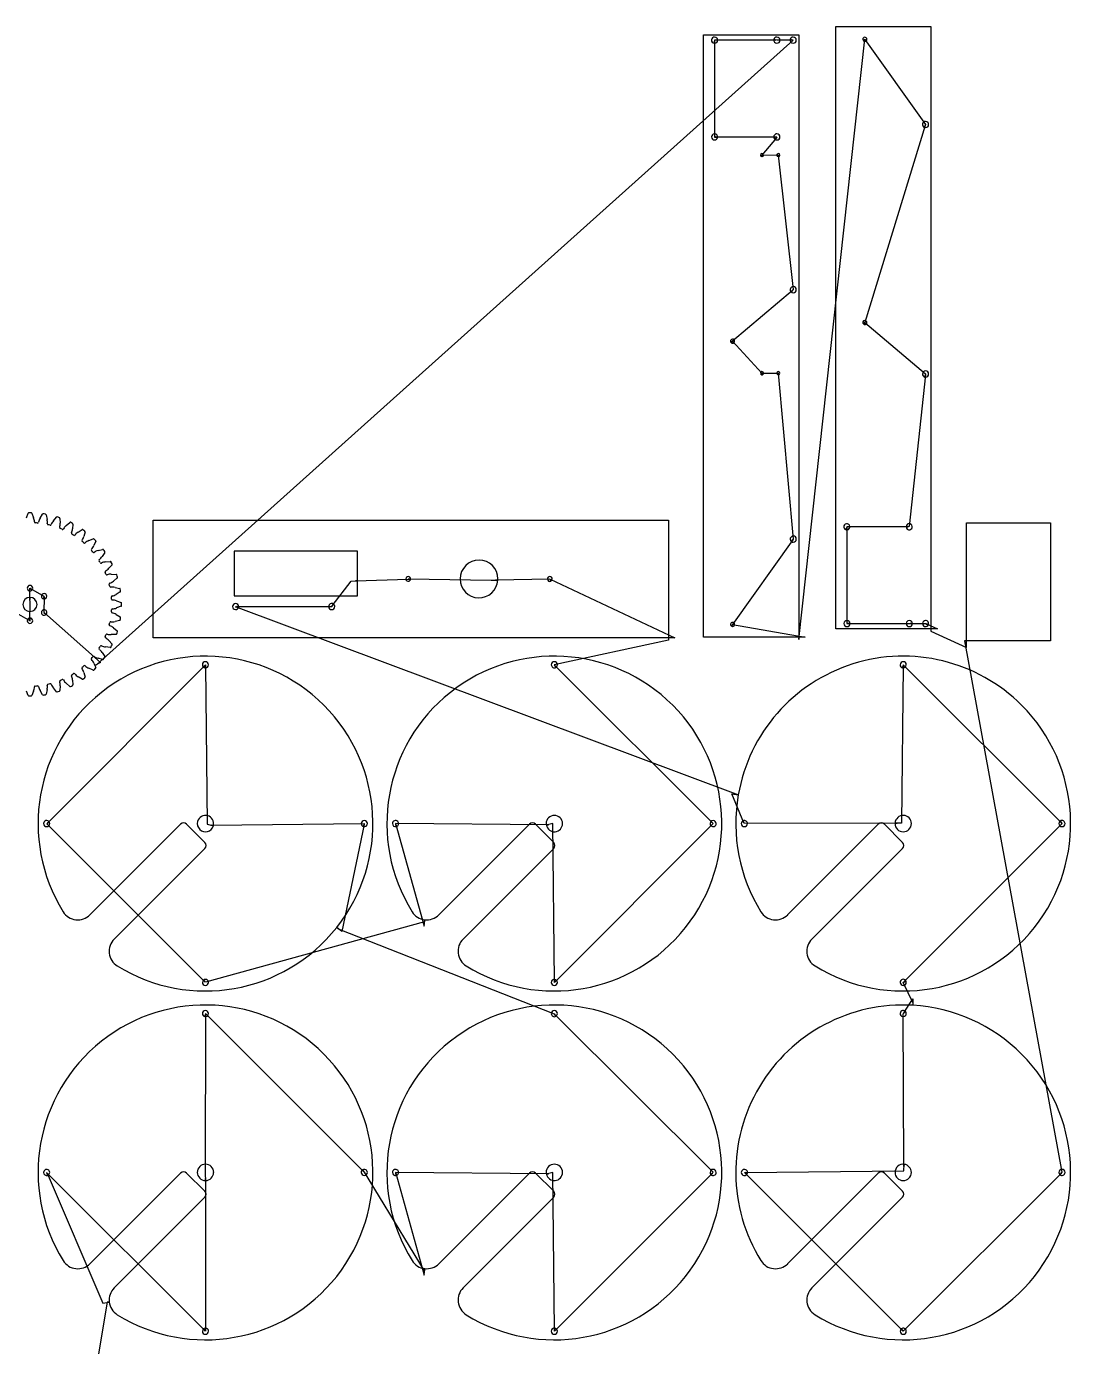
# Model space of a CAD drawing. Header units: inches. Extents: x 0.1 to 47.9, y 0.4 to 46.5.
# Drawn here: x 23.89 to 47.84, y 16.26 to 46.53 of the extents above; entities that cross this region are included whole.
import ezdxf

# ---------------------------------------------------------------- set-up
doc = ezdxf.new("R2010")
doc.units = ezdxf.units.IN
for name, color, linetype in [('10', 7, 'CONTINUOUS'), ('3', 7, 'CONTINUOUS'), ('9', 7, 'CONTINUOUS')]:
    doc.layers.add(name, color=color, linetype=linetype)

msp = doc.modelspace()

# ---------------------------------------------------------------- linework, layer by layer
at = {"layer": '10', "color": 10, "linetype": 'CONTINUOUS'}
for p, q in [((25.508, 31.896), (41.478, 46.219)), ((41.082, 46.218), (39.67, 46.217)), ((39.673, 46.196), (39.673, 43.995)), ((41.457, 46.218), (41.103, 46.219)), ((41.603, 32.473), (43.12, 46.238)), ((43.123, 46.235), (44.509, 44.283)), ((44.506, 44.262), (43.12, 39.742)), ((39.694, 43.996), (41.1, 43.999)), ((41.093, 43.98), (40.76, 43.581)), ((40.763, 43.581), (41.136, 43.583)), ((41.136, 43.58), (41.475, 40.497)), ((41.465, 40.479), (40.085, 39.315)), ((43.123, 39.739), (44.509, 38.561)), ((40.088, 39.313), (40.76, 38.579)), ((40.763, 38.579), (41.136, 38.581)), ((41.136, 38.578), (41.475, 34.774)), ((44.51, 38.54), (44.137, 35.06)), ((44.117, 35.055), (42.705, 35.058)), ((42.705, 35.037), (42.708, 32.835)), ((41.468, 34.755), (40.085, 32.819)), ((23.973, 33.388), (23.974, 33.648)), ((23.987, 33.643), (24.297, 33.463)), ((30.904, 33.246), (31.34, 33.811)), ((31.439, 33.82), (32.648, 33.858)), ((32.654, 33.86), (34.555, 33.835)), ((34.655, 33.837), (35.894, 33.859)), ((35.901, 33.857), (38.765, 32.507)), ((24.298, 33.45), (24.297, 33.087)), ((23.662, 33.081), (23.978, 32.901)), ((23.974, 32.914), (23.982, 33.288)), ((24.31, 33.081), (25.596, 31.944)), ((40.17, 28.921), (28.69, 33.224)), ((28.711, 33.227), (30.898, 33.226)), ((40.089, 32.817), (41.753, 32.523)), ((42.728, 32.84), (44.137, 32.835)), ((44.157, 32.84), (44.511, 32.836)), ((44.531, 32.83), (44.787, 32.713)), ((38.615, 32.457), (35.997, 31.89)), ((44.637, 32.663), (45.452, 32.289)), ((45.402, 32.439), (47.64, 20.252)), ((24.374, 28.263), (27.997, 31.892)), ((27.998, 31.871), (28.035, 28.234)), ((36.012, 31.875), (39.64, 28.252)), ((43.998, 31.871), (43.963, 28.259)), ((47.629, 28.266), (43.997, 31.892)), ((40.348, 28.268), (40.07, 28.93)), ((27.985, 24.623), (24.36, 28.247)), ((28.133, 28.217), (31.639, 28.251)), ((31.639, 28.23), (31.13, 25.778)), ((35.866, 28.221), (32.355, 28.249)), ((32.366, 28.231), (33.016, 25.895)), ((36, 24.629), (35.962, 28.249)), ((39.629, 28.234), (36.003, 24.608)), ((43.863, 28.257), (40.361, 28.251)), ((44.016, 24.621), (47.644, 28.252)), ((33.019, 25.995), (28.002, 24.61)), ((31.046, 25.833), (35.997, 23.89)), ((44.226, 24.132), (44.002, 24.606)), ((44.013, 23.908), (44.223, 24.232)), ((27.998, 23.871), (27.993, 20.212)), ((31.629, 20.266), (27.997, 23.892)), ((36.012, 23.875), (39.64, 20.252)), ((44.016, 20.387), (44.002, 23.89)), ((40.378, 20.247), (44.011, 20.286)), ((27.985, 16.623), (24.355, 20.249)), ((24.366, 20.231), (25.646, 17.253)), ((28.002, 20.112), (28.002, 16.61)), ((33.019, 17.995), (31.644, 20.252)), ((35.866, 20.221), (32.355, 20.249)), ((32.366, 20.231), (33.016, 17.895)), ((36, 16.629), (35.962, 20.249)), ((39.629, 20.234), (36.003, 16.608)), ((43.985, 16.623), (40.358, 20.247)), ((47.629, 20.234), (44.002, 16.61)), ((25.744, 17.273), (24.912, 12.248))]:
    msp.add_line(p, q, dxfattribs=at)
at = {"layer": '3', "color": 3, "linetype": 'CONTINUOUS'}
for p, q in [((39.423, 32.523), (39.423, 46.341)), ((39.423, 46.341), (41.603, 46.341)), ((41.603, 46.341), (41.603, 32.523)), ((42.458, 32.713), (42.458, 46.532)), ((42.458, 46.532), (44.637, 46.532)), ((44.637, 46.532), (44.637, 32.713)), ((23.894, 35.264), (23.934, 35.366)), ((24.017, 35.366), (24.057, 35.264)), ((24.206, 35.252), (24.261, 35.346)), ((24.344, 35.333), (24.367, 35.226)), ((24.512, 35.192), (24.581, 35.276)), ((24.661, 35.25), (24.668, 35.141)), ((24.805, 35.084), (24.887, 35.157)), ((26.797, 32.507), (26.797, 35.212)), ((26.797, 35.212), (38.615, 35.212)), ((38.615, 35.212), (38.615, 32.507)), ((45.452, 32.439), (45.452, 35.144)), ((45.452, 35.144), (47.381, 35.144)), ((47.381, 35.144), (47.381, 32.439)), ((24.962, 35.119), (24.951, 35.01)), ((25.078, 34.932), (25.17, 34.991)), ((25.238, 34.942), (25.21, 34.836)), ((25.323, 34.739), (25.424, 34.783)), ((25.483, 34.724), (25.439, 34.624)), ((25.536, 34.51), (25.642, 34.538)), ((25.691, 34.47), (25.632, 34.378)), ((25.71, 34.251), (25.818, 34.262)), ((31.489, 34.5), (28.655, 34.5)), ((28.655, 34.5), (28.655, 33.476)), ((31.489, 33.818), (31.489, 34.5)), ((25.857, 34.187), (25.784, 34.105)), ((25.841, 33.968), (25.95, 33.961)), ((25.976, 33.882), (25.891, 33.812)), ((25.926, 33.667), (26.033, 33.644)), ((31.489, 33.476), (31.489, 33.818)), ((26.046, 33.561), (25.952, 33.506)), ((25.963, 33.357), (26.065, 33.318)), ((28.655, 33.476), (31.489, 33.476)), ((25.952, 33.045), (26.046, 32.99)), ((26.065, 33.234), (25.963, 33.194)), ((25.891, 32.739), (25.976, 32.67)), ((26.033, 32.907), (25.926, 32.884)), ((44.637, 32.713), (42.458, 32.713)), ((25.784, 32.446), (25.857, 32.364)), ((25.95, 32.59), (25.841, 32.584)), ((38.615, 32.507), (26.797, 32.507)), ((41.603, 32.523), (39.423, 32.523)), ((47.381, 32.439), (45.452, 32.439)), ((25.632, 32.173), (25.691, 32.081)), ((25.818, 32.29), (25.71, 32.3)), ((25.424, 31.768), (25.323, 31.812)), ((25.439, 31.928), (25.461, 31.878)), ((25.461, 31.878), (25.483, 31.828)), ((25.642, 32.013), (25.536, 32.041)), ((24.951, 31.541), (24.962, 31.433)), ((25.17, 31.56), (25.078, 31.619)), ((25.21, 31.715), (25.238, 31.61)), ((23.934, 31.186), (23.894, 31.288)), ((24.057, 31.288), (24.017, 31.186)), ((24.261, 31.205), (24.206, 31.299)), ((24.367, 31.325), (24.344, 31.218)), ((24.581, 31.275), (24.512, 31.36)), ((24.668, 31.41), (24.661, 31.301)), ((24.887, 31.395), (24.805, 31.467)), ((27.429, 28.236), (25.35, 26.157)), ((27.986, 27.818), (27.568, 28.236)), ((35.429, 28.236), (33.35, 26.157)), ((35.986, 27.818), (35.568, 28.236)), ((43.429, 28.236), (41.35, 26.157)), ((43.986, 27.818), (43.568, 28.236)), ((25.907, 25.6), (27.986, 27.679)), ((33.907, 25.6), (35.986, 27.679)), ((41.907, 25.6), (43.986, 27.679)), ((27.429, 20.236), (25.35, 18.157)), ((27.986, 19.818), (27.568, 20.236)), ((35.429, 20.236), (33.35, 18.157)), ((35.986, 19.818), (35.568, 20.236)), ((43.429, 20.236), (41.35, 18.157)), ((43.986, 19.818), (43.568, 20.236)), ((25.907, 17.6), (27.986, 19.679)), ((33.907, 17.6), (35.986, 19.679)), ((41.907, 17.6), (43.986, 19.679))]:
    msp.add_line(p, q, dxfattribs=at)
for centre, radius, start, end in [((39.673, 46.216), 0.0703, 90, 262.5), ((39.673, 46.216), 0.0703, 262.5, 270), ((39.673, 46.216), 0.0703, 270, 90), ((41.103, 46.216), 0.0703, 168.75, 270), ((41.103, 46.216), 0.0703, 90, 168.75), ((41.103, 46.216), 0.0703, 270, 90), ((41.478, 46.216), 0.0703, 168.75, 270), ((41.478, 46.216), 0.0703, 90, 168.75), ((41.478, 46.216), 0.0703, 270, 90), ((43.121, 46.237), 0.0469, 90, 225), ((43.121, 46.237), 0.0469, 225, 270), ((43.121, 46.237), 0.0469, 270, 90), ((44.512, 44.282), 0.0703, 90, 247.5), ((44.512, 44.282), 0.0703, 247.5, 270), ((44.512, 44.282), 0.0703, 270, 90), ((39.673, 43.998), 0.0703, 90, 270), ((39.673, 43.998), 0.0703, 348.75, 90), ((39.673, 43.998), 0.0703, 270, 348.75), ((41.103, 43.998), 0.0703, 90, 236.25), ((41.103, 43.998), 0.0703, 236.25, 270), ((41.103, 43.998), 0.0703, 270, 90), ((40.762, 43.581), 0.035, 90, 270), ((40.762, 43.581), 0.035, 273.75, 90), ((41.136, 43.581), 0.035, 90, 181.875), ((41.136, 43.581), 0.035, 270, 90), ((40.762, 43.581), 0.035, 270, 273.75), ((41.136, 43.581), 0.035, 181.875, 270), ((41.478, 40.494), 0.0703, 90, 225), ((41.478, 40.494), 0.0703, 225, 270), ((41.478, 40.494), 0.0703, 270, 90), ((43.121, 39.74), 0.0469, 90, 236.25), ((43.121, 39.74), 0.0469, 236.25, 270), ((43.121, 39.74), 0.0469, 270, 90), ((40.087, 39.314), 0.0469, 90, 236.25), ((40.087, 39.314), 0.0469, 270, 90), ((40.087, 39.314), 0.0469, 236.25, 270), ((40.762, 38.579), 0.035, 90, 270), ((40.762, 38.579), 0.035, 273.75, 90), ((40.762, 38.579), 0.035, 270, 273.75), ((41.136, 38.579), 0.035, 90, 191.25), ((41.136, 38.579), 0.035, 191.25, 270), ((41.136, 38.579), 0.035, 270, 90), ((44.512, 38.56), 0.0703, 90, 258.75), ((44.512, 38.56), 0.0703, 258.75, 270), ((44.512, 38.56), 0.0703, 270, 90), ((23.948, 35.36), 0.0157, 90.7491, 158.5995), ((23.975, 33.276), 2.1, 89.2509, 90.7491), ((24.003, 35.36), 0.0157, 21.4005, 89.2509), ((23.831, 35.166), 0.246, 0.4167, 23.4561), ((24.098, 35.168), 0.0209, 180.4167, 266.2797), ((23.975, 33.276), 1.875, 84.7203, 86.2797), ((24.15, 35.164), 0.0209, 264.7203, 350.5833), ((24.414, 35.12), 0.246, 147.5439, 170.5833), ((24.275, 35.338), 0.0157, 81.7491, 149.5995), ((23.975, 33.276), 2.1, 80.2509, 81.7491), ((24.328, 35.33), 0.0157, 12.4005, 80.2509), ((24.129, 35.165), 0.246, 351.4167, 14.4561), ((24.393, 35.125), 0.0209, 171.4167, 257.2797), ((24.697, 35.029), 0.246, 138.5439, 161.5833), ((24.594, 35.266), 0.0157, 72.7491, 140.5995), ((23.975, 33.276), 2.1, 71.2509, 72.7491), ((24.645, 35.249), 0.0157, 3.4005, 71.2509), ((24.422, 35.118), 0.246, 342.4167, 5.4561), ((24.897, 35.145), 0.0157, 63.7491, 131.5995), ((23.975, 33.276), 2.1, 62.2509, 63.7491), ((24.946, 35.12), 0.0157, 354.4005, 62.2509), ((42.708, 35.057), 0.0703, 75, 255), ((42.708, 35.057), 0.0703, 255, 75), ((44.137, 35.057), 0.0703, 90, 180), ((44.137, 35.057), 0.0703, 285, 90), ((23.975, 33.276), 1.875, 75.7203, 77.2797), ((24.443, 35.113), 0.0209, 255.7203, 341.5833), ((24.677, 35.037), 0.0209, 162.4167, 248.2797), ((23.975, 33.276), 1.875, 66.7203, 68.2797), ((24.725, 35.017), 0.0209, 246.7203, 332.5833), ((24.962, 34.894), 0.246, 129.5439, 152.5833), ((24.944, 34.906), 0.0209, 153.4167, 239.2797), ((24.705, 35.025), 0.246, 333.4167, 356.4561), ((23.975, 33.276), 1.875, 57.7203, 59.2797), ((24.988, 34.879), 0.0209, 237.7203, 323.5833), ((25.203, 34.72), 0.246, 120.5439, 143.5833), ((25.178, 34.978), 0.0157, 54.7491, 122.5995), ((24.97, 34.889), 0.246, 324.4167, 347.4561), ((23.975, 33.276), 2.1, 53.2509, 54.7491), ((25.222, 34.946), 0.0157, 345.4005, 53.2509), ((41.478, 34.773), 0.0703, 90, 236.25), ((41.478, 34.773), 0.0703, 270, 90), ((44.137, 35.057), 0.0703, 180, 285), ((25.187, 34.734), 0.0209, 144.4167, 230.2797), ((23.975, 33.276), 1.875, 48.7203, 50.2797), ((25.226, 34.7), 0.0209, 228.7203, 314.5833), ((25.414, 34.51), 0.246, 111.5439, 134.5833), ((25.4, 34.526), 0.0209, 135.4167, 221.2797), ((25.21, 34.714), 0.246, 315.4167, 338.4561), ((25.43, 34.769), 0.0157, 45.7491, 113.5995), ((23.975, 33.276), 2.1, 44.2509, 45.7491), ((25.468, 34.73), 0.0157, 336.4005, 44.2509), ((25.646, 34.523), 0.0157, 36.7491, 104.5995), ((23.975, 33.276), 2.1, 35.2509, 36.7491), ((41.478, 34.773), 0.0703, 236.25, 270), ((23.975, 33.276), 1.875, 39.7203, 41.2797), ((25.434, 34.487), 0.0209, 219.7203, 305.5833), ((25.589, 34.27), 0.246, 102.5439, 125.5833), ((25.578, 34.288), 0.0209, 126.4167, 212.2797), ((23.975, 33.276), 1.875, 30.7203, 32.2797), ((25.42, 34.503), 0.246, 306.4167, 329.4561), ((25.605, 34.244), 0.0209, 210.7203, 296.5833), ((25.725, 34.005), 0.246, 93.5439, 116.5833), ((25.678, 34.479), 0.0157, 327.4005, 35.2509), ((25.82, 34.246), 0.0157, 27.7491, 95.5995), ((23.975, 33.276), 2.1, 26.2509, 27.7491), ((34.273, 33.86), 0.433, 360, 180), ((25.717, 34.025), 0.0209, 117.4167, 203.2797), ((23.975, 33.276), 1.875, 21.7203, 23.2797), ((25.594, 34.262), 0.246, 297.4167, 320.4561), ((25.737, 33.977), 0.0209, 201.7203, 287.5833), ((25.817, 33.723), 0.246, 84.5439, 107.5833), ((25.845, 34.198), 0.0157, 318.4005, 26.2509), ((25.949, 33.946), 0.0157, 18.7491, 86.5995), ((23.975, 33.276), 2.1, 17.2509, 18.7491), ((32.649, 33.86), 0.0547, 360, 180), ((35.897, 33.86), 0.0547, 360, 180), ((23.975, 33.65), 0.0625, 360, 180), ((23.975, 33.65), 0.0625, 180, 320.625), ((23.975, 33.65), 0.0625, 320.625, 0), ((25.813, 33.743), 0.0209, 108.4167, 194.2797), ((23.975, 33.276), 1.875, 12.7203, 14.2797), ((25.825, 33.693), 0.0209, 192.7203, 278.5833), ((25.728, 33.997), 0.246, 288.4167, 311.4561), ((25.865, 33.429), 0.246, 75.5439, 98.5833), ((25.966, 33.894), 0.0157, 309.4005, 17.2509), ((26.03, 33.629), 0.0157, 9.7491, 77.5995), ((23.975, 33.276), 2.1, 8.2509, 9.7491), ((32.649, 33.86), 0.0547, 180, 337.5), ((32.649, 33.86), 0.0547, 337.5, 0), ((34.273, 33.86), 0.433, 180, 356.25), ((34.273, 33.86), 0.433, 356.25, 360), ((35.897, 33.86), 0.0547, 180, 298.125), ((35.897, 33.86), 0.0547, 298.125, 0), ((23.975, 33.276), 0.162, 90, 270), ((23.975, 33.276), 0.162, 270, 90), ((24.299, 33.463), 0.0625, 360, 180), ((24.299, 33.463), 0.0625, 180, 255), ((24.299, 33.463), 0.0625, 255, 0), ((25.863, 33.45), 0.0209, 99.4167, 185.2797), ((23.975, 33.276), 1.875, 3.7203, 5.2797), ((25.867, 33.399), 0.0209, 183.7203, 269.5833), ((25.82, 33.714), 0.246, 279.4167, 302.4561), ((25.865, 33.131), 0.246, 66.5439, 89.5833), ((26.038, 33.575), 0.0157, 300.4005, 8.2509), ((26.06, 33.303), 0.0157, 0.7491, 68.5995), ((24.299, 33.089), 0.0625, 75, 180), ((24.299, 33.089), 0.0625, 180, 315), ((24.299, 33.089), 0.0625, 315, 75), ((23.975, 33.276), 1.875, 354.7203, 356.2797), ((25.863, 33.101), 0.0209, 174.7203, 260.5833), ((25.867, 33.153), 0.0209, 90.4167, 176.2797), ((25.82, 32.838), 0.246, 57.5439, 80.5833), ((25.865, 33.42), 0.246, 270.4167, 293.4561), ((26.06, 33.248), 0.0157, 291.4005, 359.2509), ((23.975, 33.276), 2.1, 359.2509, 0.7491), ((28.69, 33.227), 0.0703, 360, 180), ((28.69, 33.227), 0.0703, 180, 352.5), ((28.69, 33.227), 0.0703, 352.5, 0), ((30.895, 33.227), 0.0703, 56.25, 180), ((30.895, 33.227), 0.0703, 180, 360), ((30.895, 33.227), 0.0703, 360, 56.25), ((23.975, 32.902), 0.0625, 84.375, 180), ((23.975, 32.902), 0.0625, 180, 360), ((23.975, 32.902), 0.0625, 360, 84.375), ((25.813, 32.808), 0.0209, 165.7203, 251.5833), ((23.975, 33.276), 1.875, 345.7203, 347.2797), ((25.825, 32.858), 0.0209, 81.4167, 167.2797), ((25.728, 32.554), 0.246, 48.5439, 71.5833), ((25.865, 33.122), 0.246, 261.4167, 284.4561), ((26.03, 32.923), 0.0157, 282.4005, 350.2509), ((23.975, 33.276), 2.1, 350.2509, 351.7491), ((26.038, 32.977), 0.0157, 351.7491, 59.5995), ((40.087, 32.818), 0.0469, 90, 251.25), ((40.087, 32.818), 0.0469, 251.25, 270), ((40.087, 32.818), 0.0469, 270, 90), ((42.708, 32.838), 0.0703, 90, 270), ((42.708, 32.838), 0.0703, 360, 90), ((42.708, 32.838), 0.0703, 270, 0), ((44.137, 32.838), 0.0703, 0, 180), ((44.137, 32.838), 0.0703, 180, 360), ((44.512, 32.838), 0.0703, 90, 270), ((44.512, 32.838), 0.0703, 330, 90), ((44.512, 32.838), 0.0703, 270, 330), ((25.717, 32.526), 0.0209, 156.7203, 242.5833), ((23.975, 33.276), 1.875, 336.7203, 338.2797), ((25.594, 32.289), 0.246, 39.5439, 62.5833), ((25.737, 32.574), 0.0209, 72.4167, 158.2797), ((25.817, 32.829), 0.246, 252.4167, 275.4561), ((25.949, 32.606), 0.0157, 273.4005, 341.2509), ((23.975, 33.276), 2.1, 341.2509, 342.7491), ((25.966, 32.658), 0.0157, 342.7491, 50.5995), ((25.578, 32.263), 0.0209, 147.7203, 233.5833), ((23.975, 33.276), 1.875, 327.7203, 329.2797), ((25.42, 32.048), 0.246, 30.5439, 53.5833), ((25.605, 32.307), 0.0209, 63.4167, 149.2797), ((25.725, 32.546), 0.246, 243.4167, 266.4561), ((25.82, 32.305), 0.0157, 264.4005, 332.2509), ((23.975, 33.276), 2.1, 332.2509, 333.7491), ((25.845, 32.354), 0.0157, 333.7491, 41.5995), ((28, 28.25), 3.839, 45, 211.787), ((25.187, 31.817), 0.0209, 129.7203, 215.5833), ((24.97, 31.662), 0.246, 12.5439, 35.5833), ((23.975, 33.276), 1.875, 309.7203, 311.2797), ((25.226, 31.851), 0.0209, 45.4167, 131.2797), ((25.414, 32.041), 0.246, 225.4167, 248.4561), ((25.4, 32.025), 0.0209, 138.7203, 224.5833), ((23.975, 33.276), 1.875, 318.7203, 320.2797), ((25.21, 31.837), 0.246, 21.5439, 44.5833), ((25.434, 32.064), 0.0209, 54.4167, 140.2797), ((23.975, 33.276), 2.1, 314.2509, 315.7491), ((25.589, 32.281), 0.246, 234.4167, 257.4561), ((25.468, 31.821), 0.0157, 315.7491, 23.5995), ((25.646, 32.029), 0.0157, 255.4005, 323.2509), ((23.975, 33.276), 2.1, 323.2509, 324.7491), ((25.678, 32.073), 0.0157, 324.7491, 32.5995), ((28, 31.892), 0.0703, 360, 180), ((28, 31.892), 0.0703, 180, 256.875), ((28, 31.892), 0.0703, 256.875, 0), ((36, 28.25), 3.839, 45, 211.787), ((36, 31.892), 0.0703, 360, 180), ((36, 31.892), 0.0703, 180, 298.125), ((36, 31.892), 0.0703, 298.125, 0), ((44, 28.25), 3.839, 45, 170.0903), ((44, 31.892), 0.0703, 360, 180), ((44, 31.892), 0.0703, 180, 256.875), ((44, 31.892), 0.0703, 256.875, 0), ((24.677, 31.514), 0.0209, 111.7203, 197.5833), ((24.422, 31.434), 0.246, 354.5439, 17.5833), ((23.975, 33.276), 1.875, 291.7203, 293.2797), ((24.725, 31.534), 0.0209, 27.4167, 113.2797), ((24.962, 31.657), 0.246, 207.4167, 230.4561), ((24.944, 31.646), 0.0209, 120.7203, 206.5833), ((24.705, 31.526), 0.246, 3.5439, 26.5833), ((23.975, 33.276), 1.875, 300.7203, 302.2797), ((24.988, 31.673), 0.0209, 36.4167, 122.2797), ((25.203, 31.831), 0.246, 216.4167, 239.4561), ((25.178, 31.574), 0.0157, 237.4005, 305.2509), ((23.975, 33.276), 2.1, 305.2509, 306.7491), ((25.222, 31.606), 0.0157, 306.7491, 14.5995), ((25.43, 31.783), 0.0157, 246.4005, 314.2509), ((23.948, 31.192), 0.0157, 201.4005, 269.2509), ((24.003, 31.192), 0.0157, 270.7491, 338.5995), ((23.831, 31.386), 0.246, 336.5439, 359.5833), ((24.098, 31.384), 0.0209, 93.7203, 179.5833), ((23.975, 33.276), 1.875, 273.7203, 275.2797), ((24.15, 31.388), 0.0209, 9.4167, 95.2797), ((24.414, 31.432), 0.246, 189.4167, 212.4561), ((24.275, 31.213), 0.0157, 210.4005, 278.2509), ((23.975, 33.276), 2.1, 278.2509, 279.7491), ((24.328, 31.221), 0.0157, 279.7491, 347.5995), ((24.129, 31.386), 0.246, 345.5439, 8.5833), ((24.393, 31.426), 0.0209, 102.7203, 188.5833), ((23.975, 33.276), 1.875, 282.7203, 284.2797), ((24.443, 31.438), 0.0209, 18.4167, 104.2797), ((24.697, 31.523), 0.246, 198.4167, 221.4561), ((24.594, 31.285), 0.0157, 219.4005, 287.2509), ((23.975, 33.276), 2.1, 287.2509, 288.7491), ((24.645, 31.302), 0.0157, 288.7491, 356.5995), ((24.897, 31.406), 0.0157, 228.4005, 296.2509), ((23.975, 33.276), 2.1, 296.2509, 297.7491), ((24.946, 31.431), 0.0157, 297.7491, 5.5995), ((23.975, 33.276), 2.1, 269.2509, 270.7491), ((28, 28.25), 3.839, 321.6065, 45), ((36, 28.25), 3.839, 238.213, 45), ((44, 28.25), 3.839, 238.213, 45), ((44, 28.25), 3.839, 170.0903, 211.787), ((24.358, 28.25), 0.0703, 33.75, 180), ((24.358, 28.25), 0.0703, 180, 360), ((24.358, 28.25), 0.0703, 360, 33.75), ((27.499, 28.166), 0.0984, 45, 135), ((28, 28.25), 0.188, 165, 345), ((28, 28.25), 0.188, 345, 165), ((31.642, 28.25), 0.0703, 360, 180), ((31.642, 28.25), 0.0703, 180, 255), ((31.642, 28.25), 0.0703, 255, 0), ((32.358, 28.25), 0.0703, 45, 180), ((32.358, 28.25), 0.0703, 180, 285), ((32.358, 28.25), 0.0703, 285, 45), ((35.499, 28.166), 0.0984, 45, 135), ((36, 28.25), 0.188, 360, 180), ((36, 28.25), 0.187, 180, 191.25), ((36, 28.25), 0.187, 191.25, 0), ((39.642, 28.25), 0.0703, 360, 180), ((39.642, 28.25), 0.0703, 180, 225), ((39.642, 28.25), 0.0703, 225, 0), ((40.358, 28.25), 0.0703, 112.5, 180), ((40.358, 28.25), 0.0703, 180, 360), ((40.358, 28.25), 0.0703, 360, 112.5), ((43.499, 28.166), 0.0984, 45, 135), ((44, 28.25), 0.187, 176.25, 180), ((44, 28.25), 0.188, 180, 360), ((44, 28.25), 0.187, 360, 176.25), ((47.642, 28.25), 0.0703, 123.75, 180), ((47.642, 28.25), 0.0703, 180, 360), ((47.642, 28.25), 0.0703, 360, 123.75), ((27.916, 27.749), 0.0984, 315, 45), ((35.916, 27.749), 0.0984, 315, 45), ((43.916, 27.749), 0.0984, 315, 45), ((25.072, 26.435), 0.394, 211.787, 315), ((33.072, 26.435), 0.394, 211.787, 263.3935), ((33.072, 26.435), 0.394, 263.3935, 315), ((41.072, 26.435), 0.394, 211.787, 315), ((28, 28.25), 3.839, 238.213, 321.6065), ((26.185, 25.322), 0.394, 135, 238.213), ((34.185, 25.322), 0.394, 135, 238.213), ((42.185, 25.322), 0.394, 135, 238.213), ((28, 24.608), 0.0703, 129.375, 180), ((28, 24.608), 0.0703, 180, 360), ((28, 24.608), 0.0703, 360, 129.375), ((36, 24.608), 0.0703, 82.5, 180), ((36, 24.608), 0.0703, 180, 360), ((36, 24.608), 0.0703, 360, 82.5), ((44, 24.608), 0.0703, 33.75, 180), ((44, 24.608), 0.0703, 180, 360), ((44, 24.608), 0.0703, 360, 33.75), ((28, 20.25), 3.839, 45, 211.787), ((28, 23.892), 0.0703, 360, 180), ((36, 20.25), 3.839, 45, 211.787), ((36, 23.892), 0.0703, 360, 180), ((44, 20.25), 3.839, 86.6968, 211.787), ((44, 23.892), 0.0703, 45, 195), ((44, 23.892), 0.0703, 360, 45), ((44, 20.25), 3.839, 45, 86.6968), ((28, 23.892), 0.0703, 180, 256.875), ((28, 23.892), 0.0703, 256.875, 0), ((36, 23.892), 0.0703, 180, 298.125), ((36, 23.892), 0.0703, 298.125, 0), ((44, 23.892), 0.0703, 195, 0), ((28, 20.25), 3.839, 238.213, 45), ((36, 20.25), 3.839, 238.213, 45), ((44, 20.25), 3.839, 238.213, 45), ((24.358, 20.25), 0.0703, 45, 180), ((24.358, 20.25), 0.0703, 285, 45), ((28, 20.25), 0.188, 360, 180), ((31.642, 20.25), 0.0703, 123.75, 180), ((31.642, 20.25), 0.0703, 360, 123.75), ((32.358, 20.25), 0.0703, 45, 180), ((32.358, 20.25), 0.0703, 285, 45), ((36, 20.25), 0.188, 360, 180), ((39.642, 20.25), 0.0703, 360, 180), ((40.358, 20.25), 0.0703, 45, 180), ((40.358, 20.25), 0.0703, 345, 45), ((44, 20.25), 0.187, 82.5, 180), ((44, 20.25), 0.187, 360, 82.5), ((47.642, 20.25), 0.0703, 360, 180), ((24.358, 20.25), 0.0703, 180, 285), ((27.499, 20.166), 0.0984, 45, 135), ((28, 20.25), 0.187, 180, 270), ((28, 20.25), 0.187, 270, 0), ((31.642, 20.25), 0.0703, 180, 360), ((32.358, 20.25), 0.0703, 180, 285), ((35.499, 20.166), 0.0984, 45, 135), ((36, 20.25), 0.187, 180, 191.25), ((36, 20.25), 0.187, 191.25, 0), ((39.642, 20.25), 0.0703, 180, 225), ((39.642, 20.25), 0.0703, 225, 0), ((40.358, 20.25), 0.0703, 180, 345), ((43.499, 20.166), 0.0984, 45, 135), ((44, 20.25), 0.188, 180, 360), ((47.642, 20.25), 0.0703, 180, 225), ((47.642, 20.25), 0.0703, 225, 0), ((27.916, 19.749), 0.0984, 315, 45), ((35.916, 19.749), 0.0984, 315, 45), ((43.916, 19.749), 0.0984, 315, 45), ((25.072, 18.435), 0.394, 211.787, 315), ((33.072, 18.435), 0.394, 211.787, 263.3935), ((41.072, 18.435), 0.394, 211.787, 315), ((33.072, 18.435), 0.394, 263.3935, 315), ((26.185, 17.322), 0.394, 135, 186.6065), ((34.185, 17.322), 0.394, 135, 238.213), ((42.185, 17.322), 0.394, 135, 238.213), ((26.185, 17.322), 0.394, 186.6065, 238.213), ((28, 16.608), 0.0703, 129.375, 180), ((28, 16.608), 0.0703, 360, 129.375), ((36, 16.608), 0.0703, 82.5, 180), ((36, 16.608), 0.0703, 360, 82.5), ((44, 16.608), 0.0703, 129.375, 180), ((44, 16.608), 0.0703, 360, 129.375), ((28, 16.608), 0.0703, 180, 360), ((36, 16.608), 0.0703, 180, 360), ((44, 16.608), 0.0703, 180, 360)]:
    msp.add_arc(centre, radius, start, end, dxfattribs=at)
at = {"layer": '9', "color": 9, "linetype": 'CONTINUOUS'}
for p, q in [((39.67, 46.217), (39.664, 46.147)), ((39.664, 46.147), (39.673, 46.196)), ((41.103, 46.219), (41.034, 46.23)), ((41.034, 46.23), (41.082, 46.218)), ((41.478, 46.219), (41.409, 46.23)), ((41.409, 46.23), (41.457, 46.218)), ((43.12, 46.238), (43.088, 46.203)), ((43.088, 46.203), (43.123, 46.235)), ((44.509, 44.283), (44.485, 44.217)), ((44.485, 44.217), (44.506, 44.262)), ((39.673, 43.995), (39.742, 43.984)), ((39.742, 43.984), (39.694, 43.996)), ((41.1, 43.999), (41.063, 43.939)), ((41.063, 43.939), (41.093, 43.98)), ((40.76, 43.581), (40.764, 43.546)), ((40.764, 43.546), (40.763, 43.581)), ((41.136, 43.583), (41.101, 43.58)), ((41.101, 43.58), (41.136, 43.58)), ((41.475, 40.497), (41.428, 40.445)), ((41.428, 40.445), (41.465, 40.479)), ((43.12, 39.742), (43.095, 39.701)), ((43.095, 39.701), (43.123, 39.739)), ((40.085, 39.315), (40.061, 39.275)), ((40.061, 39.275), (40.088, 39.313)), ((40.76, 38.579), (40.764, 38.544)), ((40.764, 38.544), (40.763, 38.579)), ((41.136, 38.581), (41.102, 38.572)), ((41.102, 38.572), (41.136, 38.578)), ((44.509, 38.561), (44.498, 38.491)), ((44.498, 38.491), (44.51, 38.54)), ((42.705, 35.058), (42.69, 34.989)), ((42.69, 34.989), (42.705, 35.037)), ((44.137, 35.06), (44.067, 35.057)), ((44.067, 35.057), (44.117, 35.055)), ((41.475, 34.774), (41.438, 34.714)), ((41.438, 34.714), (41.468, 34.755)), ((23.974, 33.648), (24.024, 33.61)), ((24.024, 33.61), (23.987, 33.643)), ((31.34, 33.811), (31.489, 33.818)), ((31.489, 33.818), (31.439, 33.82)), ((32.648, 33.858), (32.699, 33.839)), ((32.699, 33.839), (32.654, 33.86)), ((34.555, 33.835), (34.705, 33.831)), ((34.705, 33.831), (34.655, 33.837)), ((35.894, 33.859), (35.922, 33.812)), ((35.922, 33.812), (35.901, 33.857)), ((23.975, 33.438), (23.973, 33.388)), ((23.982, 33.288), (23.975, 33.438)), ((24.297, 33.463), (24.283, 33.402)), ((24.283, 33.402), (24.298, 33.45)), ((24.297, 33.087), (24.344, 33.044)), ((24.344, 33.044), (24.31, 33.081)), ((28.69, 33.224), (28.76, 33.218)), ((28.76, 33.218), (28.711, 33.227)), ((30.898, 33.226), (30.934, 33.286)), ((30.934, 33.286), (30.904, 33.246)), ((23.982, 32.964), (23.974, 32.914)), ((23.978, 32.901), (23.982, 32.964)), ((40.085, 32.819), (40.072, 32.774)), ((40.072, 32.774), (40.089, 32.817)), ((42.708, 32.835), (42.778, 32.838)), ((42.778, 32.838), (42.728, 32.84)), ((44.137, 32.835), (44.207, 32.838)), ((44.207, 32.838), (44.157, 32.84)), ((44.511, 32.836), (44.573, 32.803)), ((44.573, 32.803), (44.531, 32.83)), ((44.787, 32.713), (44.637, 32.713)), ((44.637, 32.713), (44.637, 32.663)), ((38.765, 32.507), (38.615, 32.507)), ((38.615, 32.507), (38.615, 32.457)), ((41.753, 32.523), (41.603, 32.523)), ((41.603, 32.523), (41.603, 32.473)), ((45.452, 32.439), (45.402, 32.439)), ((45.452, 32.289), (45.452, 32.439)), ((25.596, 31.944), (25.461, 31.878)), ((25.461, 31.878), (25.508, 31.896)), ((27.997, 31.892), (27.984, 31.823)), ((27.984, 31.823), (27.998, 31.871)), ((35.997, 31.89), (36.033, 31.83)), ((36.033, 31.83), (36.012, 31.875)), ((43.997, 31.892), (43.984, 31.823)), ((43.984, 31.823), (43.998, 31.871)), ((40.07, 28.93), (40.219, 28.911)), ((40.219, 28.911), (40.17, 28.921)), ((24.36, 28.247), (24.417, 28.289)), ((24.417, 28.289), (24.374, 28.263)), ((28.035, 28.234), (28.181, 28.201)), ((28.181, 28.201), (28.133, 28.217)), ((31.639, 28.251), (31.624, 28.182)), ((31.624, 28.182), (31.639, 28.23)), ((32.355, 28.249), (32.376, 28.182)), ((32.376, 28.182), (32.366, 28.231)), ((35.962, 28.249), (35.816, 28.213)), ((35.816, 28.213), (35.866, 28.221)), ((39.64, 28.252), (39.592, 28.2)), ((39.592, 28.2), (39.629, 28.234)), ((40.361, 28.251), (40.331, 28.315)), ((40.331, 28.315), (40.348, 28.268)), ((43.963, 28.259), (43.813, 28.262)), ((43.813, 28.262), (43.863, 28.257)), ((47.644, 28.252), (47.603, 28.308)), ((47.603, 28.308), (47.629, 28.266)), ((33.016, 25.895), (33.027, 26.044)), ((33.027, 26.044), (33.019, 25.995)), ((31.13, 25.778), (31.009, 25.866)), ((31.009, 25.866), (31.046, 25.833)), ((28.002, 24.61), (27.955, 24.663)), ((27.955, 24.663), (27.985, 24.623)), ((36.009, 24.678), (36, 24.629)), ((36.003, 24.608), (36.009, 24.678)), ((44.002, 24.606), (44.058, 24.647)), ((44.058, 24.647), (44.016, 24.621)), ((44.223, 24.232), (44.221, 24.082)), ((44.002, 23.89), (44.05, 23.941)), ((44.05, 23.941), (44.013, 23.908)), ((44.221, 24.082), (44.226, 24.132)), ((27.997, 23.892), (27.984, 23.823)), ((27.984, 23.823), (27.998, 23.871)), ((35.997, 23.89), (36.033, 23.83)), ((36.033, 23.83), (36.012, 23.875)), ((31.644, 20.252), (31.603, 20.308)), ((31.603, 20.308), (31.629, 20.266)), ((44.011, 20.286), (44.024, 20.436)), ((44.024, 20.436), (44.016, 20.387)), ((24.355, 20.249), (24.376, 20.182)), ((24.376, 20.182), (24.366, 20.231)), ((27.993, 20.212), (28, 20.062)), ((28, 20.062), (28.002, 20.112)), ((32.355, 20.249), (32.376, 20.182)), ((32.376, 20.182), (32.366, 20.231)), ((35.962, 20.249), (35.816, 20.213)), ((35.816, 20.213), (35.866, 20.221)), ((39.64, 20.252), (39.592, 20.2)), ((39.592, 20.2), (39.629, 20.234)), ((40.358, 20.247), (40.426, 20.232)), ((40.426, 20.232), (40.378, 20.247)), ((47.64, 20.252), (47.592, 20.2)), ((47.592, 20.2), (47.629, 20.234)), ((33.016, 17.895), (33.027, 18.044)), ((33.027, 18.044), (33.019, 17.995)), ((25.646, 17.253), (25.794, 17.277)), ((25.794, 17.277), (25.744, 17.273)), ((28.002, 16.61), (27.955, 16.663)), ((27.955, 16.663), (27.985, 16.623)), ((36.009, 16.678), (36, 16.629)), ((36.003, 16.608), (36.009, 16.678)), ((44.002, 16.61), (43.955, 16.663)), ((43.955, 16.663), (43.985, 16.623))]:
    msp.add_line(p, q, dxfattribs=at)

doc.saveas('drawing.dxf')
